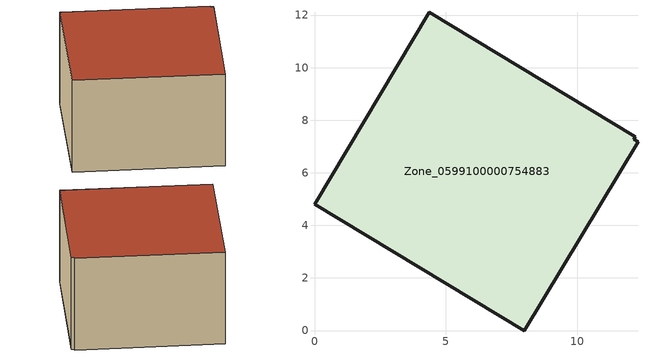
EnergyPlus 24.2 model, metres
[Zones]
Zone_0599100000754883
 floor ground (C_G): 12.2,7.37 12.15,7.28 12.31,7.18 7.98,0 0,4.81 4.36,12.1 z0
 wall outside (C_F): 12.2,7.37 4.36,12.1 0,4.81 7.98,0 12.31,7.18 12.15,7.28 12.2,7.37 z0:6.35
 roof outside (C_R): 12.15,7.28 12.2,7.37 4.36,12.1 0,4.81 7.98,0 12.31,7.18 z6.35
[BUILDING]
Pand.0599100000754883: North Axis=0; Terrain=City; Loads Convergence Tolerance Value=0.04; Temperature Convergence Tolerance Value=0.4; Solar Distribution=FullExterior; Maximum Number of Warmup Days=25; Minimum Number of Warmup Days=1
[Site:Location]
Rotterdam.The.Hague.AP_ZH_NLD Design_Conditions: Latitude=51.96; Longitude=4.45; Time Zone=1; Elevation=-4.5
[SITE:GROUNDTEMPERATURE:BUILDINGSURFACE]
18, 18, 18, 18, 18, 18, 18, 18, 18, 18, 18, 18
[MATERIAL] Thermal Absorptance=0.9; Solar Absorptance=0.7; Visible Absorptance=0.7
Name | Roughness | Thickness | Conductivity | Density | Specific Heat
G.TC.1946-1964 | MediumSmooth | 0.15 | 1 | 540 | 1210
F.TC.1946-1964 | Rough | 0.3 | 0.857143 | 1920 | 840
R.TC.1946-1964 | MediumRough | 0.2 | 0.235294 | 1500 | 1000
[CONSTRUCTION]
C_G: G.TC.1946-1964
C_F: F.TC.1946-1964
C_R: R.TC.1946-1964
[ZONE]
Zone_0599100000754883: Type=1; Multiplier=1; Ceiling Height=Autocalculate; Volume=Autocalculate; Floor Area=autocalculate; Part of Total Floor Area=Yes
[ZONEINFILTRATION:DESIGNFLOWRATE]
Infil_Zone_0599100000754883: Zone or ZoneList or Space or SpaceList=Zone_0599100000754883; Schedule=AlwaysOn; Design Flow Rate Calculation Method=Flow/Area; Flow Rate per Floor Area=0.003; Constant Term Coefficient=1; Temperature Term Coefficient=0; Velocity Term Coefficient=0; Velocity Squared Term Coefficient=0
[HVACTEMPLATE:ZONE:IDEALLOADSAIRSYSTEM]
Zone_0599100000754883: Maximum Heating Supply Air Temperature=50; Minimum Cooling Supply Air Temperature=13; Maximum Heating Supply Air Humidity Ratio=0.0156; Minimum Cooling Supply Air Humidity Ratio=0.0077; Heating Limit=NoLimit; Cooling Limit=NoLimit; Dehumidification Control Type=ConstantSensibleHeatRatio; Cooling Sensible Heat Ratio=0.7; Dehumidification Setpoint=60; Humidification Control Type=None; Humidification Setpoint=30; Outdoor Air Method=None; Outdoor Air Flow Rate per Person=0.00944; Outdoor Air Flow Rate per Zone Floor Area=0; Outdoor Air Flow Rate per Zone=0; Demand Controlled Ventilation Type=None; Outdoor Air Economizer Type=NoEconomizer; Heat Recovery Type=None; Sensible Heat Recovery Effectiveness=0.7; Latent Heat Recovery Effectiveness=0.65
[ZONECONTROL:THERMOSTAT]
ThermostatControl_Zone_0599100000754883: Zone or ZoneList=Zone_0599100000754883; Control Type Schedule=DualSetpointControlType; Control 1=Thermostat_Zone_0599100000754883; Temperature Difference Between Cutout And Setpoint=0
[THERMOSTATSETPOINT:DUALSETPOINT]
Thermostat_Zone_0599100000754883: Heating Setpoint Temperature Schedule=HeatingSetpoint_Zone_0599100000754883; Cooling Setpoint Temperature Schedule=CoolingSetpoint_Zone_0599100000754883
[SCHEDULE:COMPACT]
HeatingSetpoint_Zone_0599100000754883: Through: 12/31, For: AllDays, Until: 24:00, 21
CoolingSetpoint_Zone_0599100000754883: Through: 12/31, For: AllDays, Until: 24:00, 24
DualSetpointControlType: Through: 12/31, For: AllDays, Until: 24:00, 4
AlwaysOn: Through: 12/31, For: AllDays, Until: 24:00, 1
